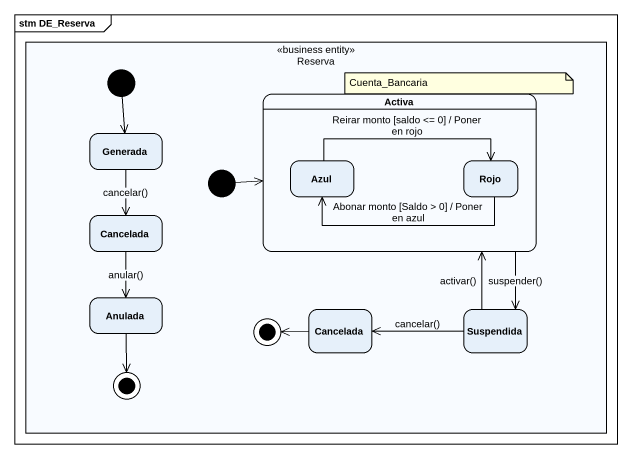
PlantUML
@startuml
mainframe stm DE_Reserva
hide empty description
state Reserva <<business entity>> {
  state initial1 <<start>>
  state Activa {
    state Azul
    state Rojo
  }
  state Generada
  state initial2 <<start>>
  state Cancelada
  state Anulada
  state final1 <<end>>
  state "Cancelada" as Cancelada_2
  state Suspendida
  state final2 <<end>>
}
initial1 --> Generada
Activa --> Suspendida : suspender()
Generada --> Cancelada : cancelar()
initial2 -right-> Activa
Azul -right-> Rojo : Reirar monto [saldo <= 0] / Poner en rojo
Rojo -left-> Azul : Abonar monto [Saldo > 0] / Poner en azul
Cancelada --> Anulada : anular()
Anulada --> final2
Cancelada_2 -left-> final1
Suspendida -up-> Activa : activar()
Suspendida -left-> Cancelada_2 : cancelar()
note as N1
  Cuenta_Bancaria
end note
@enduml
